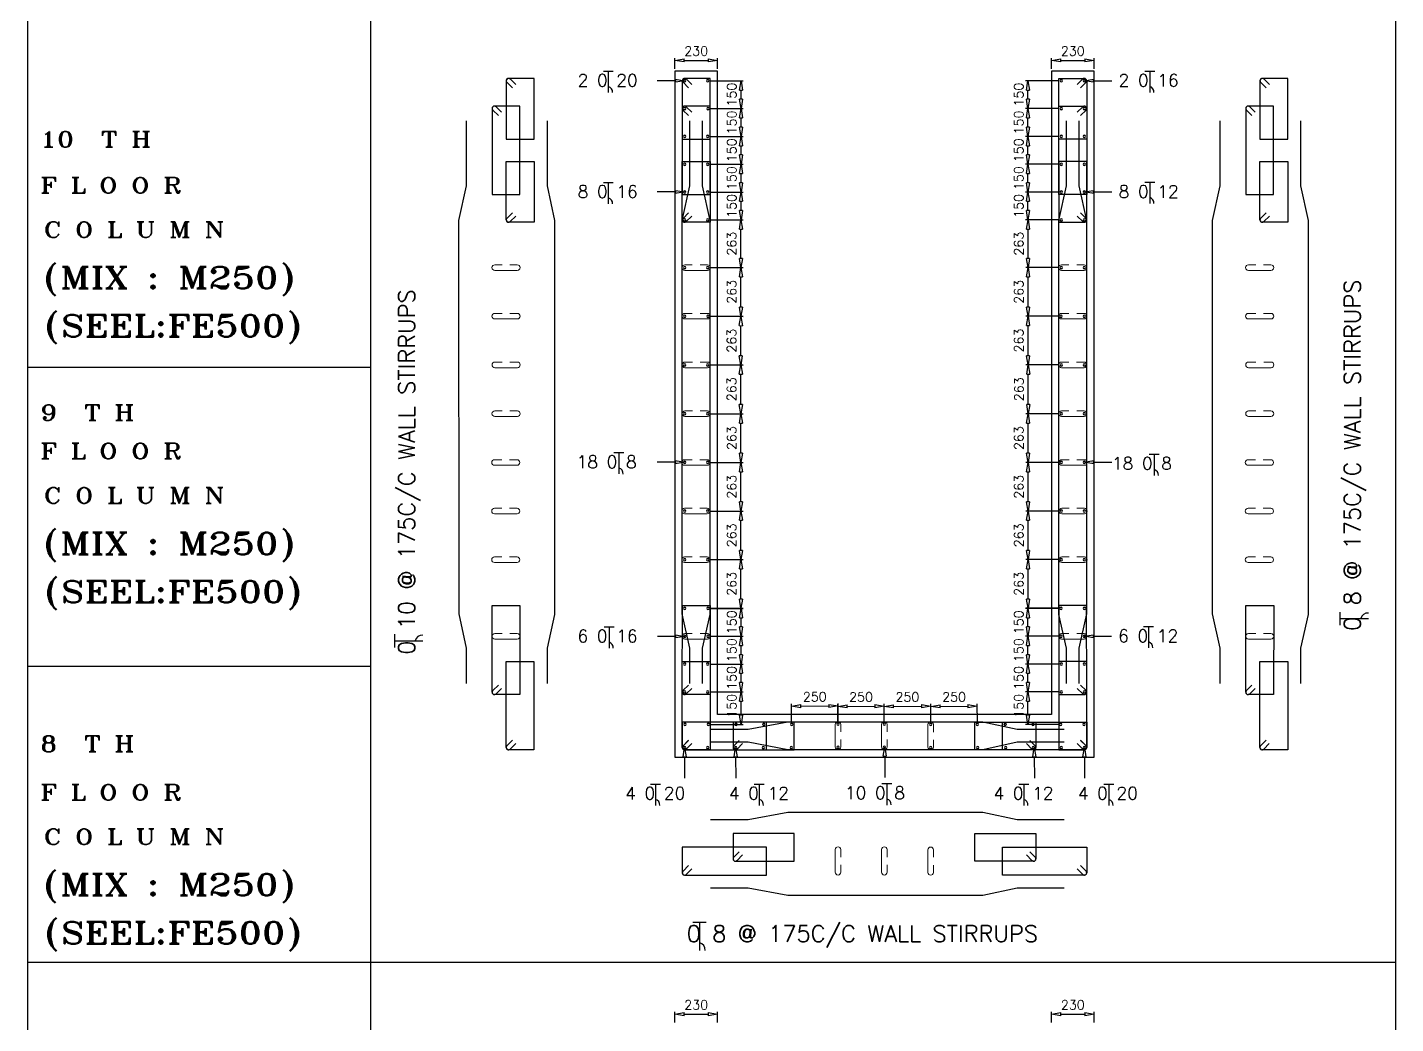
# Model space of a CAD drawing. Header units: millimetres. Extents: x 331487 to 517269, y 198509 to 399936.
# Drawn here: x 437188 to 451940, y 245553 to 256297 of the extents above; entities that cross this region are included whole.
import ezdxf

# ---------------------------------------------------------------- set-up
doc = ezdxf.new("R2010")
doc.units = ezdxf.units.MM
doc.header["$MEASUREMENT"] = 0
doc.layers.add('BEAM', color=1, linetype='Continuous', lineweight=5)
for name, color, linetype in [('COLUMN', 6, 'Continuous'), ('FOOTING', 5, 'Continuous'), ('FOOTING-SCH', 3, 'Continuous')]:
    doc.layers.add(name, color=color, linetype=linetype)
doc.styles.add('ROMANS', font='romans.shx')
doc.styles.add('ROMANT', font='ROMANT.shx')

# ---------------------------------------------------------------- blocks, each defined once
blk = doc.blocks.new('_ClosedBlank')
at = {"color": 0, "linetype": 'ByBlock', "lineweight": -2}
for p, q in [((-1, 0.17), (0, 0)), ((-1, 0.17), (-1, -0.17)), ((0, 0), (-1, -0.17))]:
    blk.add_line(p, q, dxfattribs=at)

msp = doc.modelspace()

# ---------------------------------------------------------------- linework, layer by layer
at = {"color": 1, "linetype": 'Continuous'}
for p, q in [((443398, 255825), (443505, 255825)), ((443451, 255825), (443451, 255594)), ((449235, 255826), (449342, 255826)), ((449289, 255826), (449289, 255596)), ((443398, 254625), (443505, 254625)), ((443451, 254625), (443451, 254395)), ((449235, 254627), (449342, 254627)), ((449289, 254627), (449289, 254396)), ((443511, 251711), (443619, 251711)), ((443565, 251711), (443565, 251481)), ((449283, 251694), (449390, 251694)), ((449336, 251694), (449336, 251463)), ((451343, 249850), (451343, 249992)), ((451343, 249921), (451647, 249921)), ((441148, 249611), (441148, 249752)), ((443406, 249833), (443513, 249833)), ((443459, 249833), (443459, 249602)), ((449222, 249836), (449329, 249836)), ((449275, 249836), (449275, 249606)), ((441148, 249681), (441452, 249681)), ((443906, 248137), (444013, 248137)), ((443960, 248137), (443960, 247907)), ((445024, 248137), (445132, 248137)), ((445078, 248137), (445078, 247907)), ((446401, 248142), (446508, 248142)), ((446455, 248142), (446455, 247911)), ((447877, 248137), (447984, 248137)), ((447930, 248137), (447930, 247907)), ((448795, 248137), (448902, 248137)), ((448848, 248137), (448848, 247906)), ((444364, 246647), (444505, 246647)), ((444434, 246647), (444434, 246343))]:
    msp.add_line(p, q, dxfattribs=at)
at = {"color": 8, "linetype": 'Continuous'}
msp.add_line((437188, 246217), (451940, 246217), dxfattribs=at)
at = {"color": 1, "linetype": 'Continuous'}
for centre, radius, start, end in [((443436, 255599), 61.2, 355.5803, 75.6804), ((449273, 255600), 61.2, 355.5803, 75.6804), ((443436, 254399), 61.2, 355.5803, 75.6804), ((449273, 254401), 61.2, 355.5803, 75.6804), ((443550, 251485), 61.2, 355.5803, 75.6804), ((449321, 251468), 61.2, 355.5803, 75.6804), ((451641, 249901), 80.7, 85.5803, 165.6804), ((441446, 249662), 80.7, 85.5803, 165.6804), ((443444, 249607), 61.2, 355.5803, 75.6804), ((449260, 249610), 61.2, 355.5803, 75.6804), ((443945, 247912), 61.2, 355.5803, 75.6804), ((445063, 247912), 61.2, 355.5803, 75.6804), ((446440, 247916), 61.2, 355.5803, 75.6804), ((447915, 247912), 61.2, 355.5803, 75.6804), ((448833, 247911), 61.2, 355.5803, 75.6804), ((444415, 246349), 80.7, 355.5803, 75.6804)]:
    msp.add_arc(centre, radius, start, end, dxfattribs=at)
at = {"layer": 'BEAM', "ltscale": 0.05}
for p, q in [((442227, 253736), (442307, 253736)), ((442470, 253736), (442390, 253736)), ((444277, 253736), (444357, 253736)), ((444521, 253736), (444441, 253736)), ((448338, 253736), (448418, 253736)), ((448581, 253736), (448501, 253736)), ((450352, 253736), (450432, 253736)), ((450596, 253736), (450516, 253736)), ((442227, 253676), (442470, 253676)), ((444277, 253676), (444521, 253676)), ((448581, 253676), (448338, 253676)), ((450352, 253676), (450596, 253676)), ((442227, 253212), (442307, 253212)), ((442227, 253152), (442470, 253152)), ((442470, 253212), (442390, 253212)), ((444277, 253212), (444357, 253212)), ((444277, 253152), (444521, 253152)), ((444521, 253212), (444441, 253212)), ((448338, 253212), (448418, 253212)), ((448581, 253152), (448338, 253152)), ((448581, 253212), (448501, 253212)), ((450352, 253212), (450432, 253212)), ((450352, 253152), (450596, 253152)), ((450596, 253212), (450516, 253212)), ((442228, 252687), (442308, 252687)), ((442228, 252627), (442471, 252627)), ((442471, 252687), (442391, 252687)), ((444278, 252687), (444358, 252687)), ((444278, 252627), (444522, 252627)), ((444522, 252687), (444442, 252687)), ((448337, 252687), (448417, 252687)), ((448580, 252627), (448337, 252627)), ((448580, 252687), (448500, 252687)), ((450353, 252687), (450433, 252687)), ((450353, 252627), (450597, 252627)), ((450597, 252687), (450517, 252687)), ((442227, 252161), (442307, 252161)), ((442471, 252161), (442391, 252161)), ((444278, 252161), (444358, 252161)), ((444521, 252161), (444441, 252161)), ((448337, 252161), (448417, 252161)), ((448581, 252161), (448501, 252161)), ((450353, 252161), (450433, 252161)), ((450596, 252161), (450516, 252161)), ((442227, 252101), (442471, 252101)), ((444278, 252101), (444521, 252101)), ((448581, 252101), (448337, 252101)), ((450353, 252101), (450596, 252101)), ((442224, 251635), (442304, 251635)), ((442224, 251575), (442467, 251575)), ((442467, 251635), (442387, 251635)), ((444274, 251635), (444354, 251635)), ((444274, 251575), (444518, 251575)), ((444518, 251635), (444438, 251635)), ((448341, 251635), (448421, 251635)), ((448584, 251575), (448341, 251575)), ((448584, 251635), (448504, 251635)), ((450349, 251635), (450429, 251635)), ((450349, 251575), (450593, 251575)), ((450593, 251635), (450513, 251635)), ((442224, 251111), (442304, 251111)), ((442467, 251111), (442387, 251111)), ((444274, 251111), (444354, 251111)), ((444518, 251111), (444438, 251111)), ((448341, 251111), (448421, 251111)), ((448584, 251111), (448504, 251111)), ((450349, 251111), (450429, 251111)), ((450593, 251111), (450513, 251111)), ((442224, 251051), (442467, 251051)), ((444274, 251051), (444518, 251051)), ((448584, 251051), (448341, 251051)), ((450349, 251051), (450593, 251051)), ((442224, 250586), (442304, 250586)), ((442224, 250526), (442467, 250526)), ((442467, 250586), (442387, 250586)), ((444274, 250586), (444354, 250586)), ((444274, 250526), (444518, 250526)), ((444518, 250586), (444438, 250586)), ((448341, 250586), (448421, 250586)), ((448584, 250526), (448341, 250526)), ((448584, 250586), (448504, 250586)), ((450349, 250586), (450429, 250586)), ((450349, 250526), (450593, 250526)), ((450593, 250586), (450513, 250586)), ((442227, 249760), (442307, 249760)), ((442470, 249760), (442390, 249760)), ((444277, 249760), (444357, 249760)), ((444521, 249760), (444441, 249760)), ((448338, 249760), (448418, 249760)), ((448581, 249760), (448501, 249760)), ((450352, 249760), (450432, 249760)), ((450596, 249760), (450516, 249760)), ((442227, 249700), (442470, 249700)), ((444277, 249700), (444521, 249700)), ((448581, 249700), (448338, 249700)), ((450352, 249700), (450596, 249700)), ((445898, 248537), (445898, 248781)), ((445958, 248781), (445958, 248701)), ((446397, 248537), (446397, 248781)), ((446457, 248781), (446457, 248701)), ((446897, 248535), (446897, 248778)), ((446957, 248778), (446957, 248698)), ((445958, 248537), (445958, 248617)), ((446457, 248537), (446457, 248617)), ((446957, 248535), (446957, 248615)), ((445898, 247186), (445898, 247430)), ((445958, 247430), (445958, 247350)), ((446397, 247186), (446397, 247430)), ((446457, 247430), (446457, 247350)), ((446897, 247184), (446897, 247428)), ((446957, 247428), (446957, 247348)), ((445958, 247186), (445958, 247266)), ((446457, 247186), (446457, 247266)), ((446957, 247184), (446957, 247264))]:
    msp.add_line(p, q, dxfattribs=at)
for centre, start, end in [((442227, 253706), 90, 270), ((442470, 253706), 270, 90), ((444277, 253706), 90, 270), ((444521, 253706), 270, 90), ((448338, 253706), 90, 270), ((448581, 253706), 270, 90), ((450352, 253706), 90, 270), ((450596, 253706), 270, 90), ((442227, 253182), 90, 270), ((442470, 253182), 270, 90), ((444277, 253182), 90, 270), ((444521, 253182), 270, 90), ((448338, 253182), 90, 270), ((448581, 253182), 270, 90), ((450352, 253182), 90, 270), ((450596, 253182), 270, 90), ((442228, 252657), 90, 270), ((442471, 252657), 270, 90), ((444278, 252657), 90, 270), ((444522, 252657), 270, 90), ((448337, 252657), 90, 270), ((448580, 252657), 270, 90), ((450353, 252657), 90, 270), ((450597, 252657), 270, 90), ((442227, 252131), 90, 270), ((442471, 252131), 270, 90), ((444278, 252131), 90, 270), ((444521, 252131), 270, 90), ((448337, 252131), 90, 270), ((448581, 252131), 270, 90), ((450353, 252131), 90, 270), ((450596, 252131), 270, 90), ((442224, 251605), 90, 270), ((442467, 251605), 270, 90), ((444274, 251605), 90, 270), ((444518, 251605), 270, 90), ((448341, 251605), 90, 270), ((448584, 251605), 270, 90), ((450349, 251605), 90, 270), ((450593, 251605), 270, 90), ((442224, 251081), 90, 270), ((442467, 251081), 270, 90), ((444274, 251081), 90, 270), ((444518, 251081), 270, 90), ((448341, 251081), 90, 270), ((448584, 251081), 270, 90), ((450349, 251081), 90, 270), ((450593, 251081), 270, 90), ((442224, 250556), 90, 270), ((442467, 250556), 270, 90), ((444274, 250556), 90, 270), ((444518, 250556), 270, 90), ((448341, 250556), 90, 270), ((448584, 250556), 270, 90), ((450349, 250556), 90, 270), ((450593, 250556), 270, 90), ((442227, 249730), 90, 270), ((442470, 249730), 270, 90), ((444277, 249730), 90, 270), ((444521, 249730), 270, 90), ((448338, 249730), 90, 270), ((448581, 249730), 270, 90), ((450352, 249730), 90, 270), ((450596, 249730), 270, 90), ((445928, 248781), 0, 180), ((446427, 248781), 0, 180), ((446927, 248778), 0, 180), ((445928, 248537), 180, 0), ((446427, 248537), 180, 0), ((446927, 248535), 180, 0), ((445928, 247430), 0, 180), ((446427, 247430), 0, 180), ((446927, 247428), 0, 180), ((445928, 247186), 180, 0), ((446427, 247186), 180, 0), ((446927, 247184), 180, 0)]:
    msp.add_arc(centre, 30, start, end, dxfattribs=at)
at = {"layer": 'COLUMN'}
for p, q in [((444629, 255826), (444169, 255826)), ((444169, 255826), (444169, 248426)), ((444629, 248886), (444629, 255826)), ((448689, 255826), (448229, 255826)), ((448229, 255826), (448229, 248886)), ((448689, 248426), (448689, 255826)), ((448229, 248886), (444629, 248886)), ((444169, 248426), (448689, 248426))]:
    msp.add_line(p, q, dxfattribs=at)
at = {"layer": 'COLUMN', "color": 3}
for p, q in [((442351, 255722), (442351, 255090)), ((442358, 255704), (442418, 255644)), ((442651, 255747), (442376, 255747)), ((442453, 255680), (442394, 255740)), ((442651, 255090), (442651, 255747)), ((444249, 255722), (444249, 255090)), ((444257, 255704), (444317, 255644)), ((444549, 255747), (444274, 255747)), ((444352, 255680), (444292, 255740)), ((444549, 255090), (444549, 255747)), ((448309, 255090), (448309, 255747)), ((448309, 255747), (448584, 255747)), ((448507, 255680), (448566, 255740)), ((448602, 255704), (448542, 255644)), ((448609, 255722), (448609, 255090)), ((450477, 255722), (450477, 255090)), ((450484, 255704), (450544, 255644)), ((450777, 255747), (450502, 255747)), ((450579, 255680), (450519, 255740)), ((450777, 255090), (450777, 255747)), ((442199, 255423), (442199, 254494)), ((442206, 255405), (442266, 255345)), ((442499, 255448), (442224, 255448)), ((442301, 255381), (442241, 255440)), ((442499, 254494), (442499, 255448)), ((444249, 255423), (444249, 254494)), ((444256, 255405), (444316, 255345)), ((444549, 255448), (444274, 255448)), ((444351, 255381), (444292, 255440)), ((444549, 254494), (444549, 255448)), ((448309, 254494), (448309, 255448)), ((448309, 255448), (448584, 255448)), ((448507, 255381), (448566, 255440)), ((448602, 255405), (448542, 255345)), ((448609, 255423), (448609, 254494)), ((450324, 255423), (450324, 254494)), ((450331, 255405), (450391, 255345)), ((450624, 255448), (450349, 255448)), ((450426, 255381), (450367, 255440)), ((450624, 254494), (450624, 255448)), ((441922, 254589), (441922, 255288)), ((442794, 254589), (442794, 255288)), ((444330, 254589), (444330, 255288)), ((444468, 254589), (444468, 255288)), ((448390, 254589), (448390, 255288)), ((448529, 254589), (448529, 255288)), ((450048, 254589), (450048, 255288)), ((450919, 254589), (450919, 255288)), ((442351, 255090), (442651, 255090)), ((444249, 255090), (444549, 255090)), ((448609, 255090), (448309, 255090)), ((450477, 255090), (450777, 255090)), ((442351, 254220), (442351, 254851)), ((442351, 254851), (442651, 254851)), ((442651, 254851), (442651, 254195)), ((444249, 254220), (444249, 254851)), ((444249, 254851), (444549, 254851)), ((444549, 254851), (444549, 254195)), ((448609, 254851), (448309, 254851)), ((448309, 254851), (448309, 254195)), ((448609, 254220), (448609, 254851)), ((450477, 254220), (450477, 254851)), ((450477, 254851), (450777, 254851)), ((450777, 254851), (450777, 254195)), ((441841, 254213), (441922, 254589)), ((442199, 254494), (442499, 254494)), ((442875, 254213), (442794, 254589)), ((444249, 254213), (444330, 254589)), ((444249, 254494), (444549, 254494)), ((444549, 254213), (444468, 254589)), ((448309, 254213), (448390, 254589)), ((448609, 254494), (448309, 254494)), ((448610, 254213), (448529, 254589)), ((449967, 254213), (450048, 254589)), ((450324, 254494), (450624, 254494)), ((451000, 254213), (450919, 254589)), ((441842, 249972), (441841, 254213)), ((442358, 254237), (442418, 254297)), ((442651, 254195), (442376, 254195)), ((442453, 254262), (442394, 254202)), ((442876, 249966), (442875, 254213)), ((444249, 249972), (444249, 254213)), ((444257, 254237), (444317, 254297)), ((444549, 254195), (444274, 254195)), ((444352, 254262), (444292, 254202)), ((444550, 249966), (444549, 254213)), ((448308, 249966), (448309, 254213)), ((448309, 254195), (448584, 254195)), ((448507, 254262), (448566, 254202)), ((448602, 254237), (448542, 254297)), ((448609, 249972), (448610, 254213)), ((449967, 249972), (449967, 254213)), ((450484, 254237), (450544, 254297)), ((450777, 254195), (450502, 254195)), ((450579, 254262), (450519, 254202)), ((451001, 249966), (451000, 254213)), ((442199, 249127), (442199, 250061)), ((442199, 250061), (442499, 250061)), ((442499, 250061), (442499, 249102)), ((444249, 249127), (444250, 250061)), ((444250, 250061), (444550, 250061)), ((444550, 250061), (444549, 249102)), ((448608, 250061), (448308, 250061)), ((448308, 250061), (448309, 249102)), ((448609, 249127), (448608, 250061)), ((450324, 249127), (450325, 250061)), ((450325, 250061), (450625, 250061)), ((450625, 250061), (450624, 249102)), ((441922, 249601), (441842, 249972)), ((442794, 249601), (442876, 249966)), ((444330, 249601), (444249, 249972)), ((444468, 249601), (444550, 249966)), ((448390, 249601), (448308, 249966)), ((448529, 249601), (448609, 249972)), ((450048, 249601), (449967, 249972)), ((450919, 249601), (451001, 249966)), ((441922, 249223), (441922, 249601)), ((442350, 248531), (442350, 249459)), ((442350, 249459), (442650, 249459)), ((442650, 249459), (442650, 248506)), ((442794, 249223), (442794, 249601)), ((444249, 248531), (444249, 249459)), ((444249, 249459), (444549, 249459)), ((444330, 249223), (444330, 249601)), ((444468, 249223), (444468, 249601)), ((444549, 249459), (444549, 248506)), ((448609, 249459), (448309, 249459)), ((448309, 249459), (448309, 248506)), ((448390, 249223), (448390, 249601)), ((448529, 249223), (448529, 249601)), ((448609, 248531), (448609, 249459)), ((450048, 249223), (450048, 249601)), ((450476, 248531), (450476, 249459)), ((450476, 249459), (450776, 249459)), ((450776, 249459), (450776, 248506)), ((450919, 249223), (450919, 249601)), ((442206, 249145), (442266, 249205)), ((442301, 249169), (442241, 249109)), ((444256, 249145), (444316, 249205)), ((444351, 249169), (444292, 249109)), ((448507, 249169), (448566, 249109)), ((448602, 249145), (448542, 249205)), ((450331, 249145), (450391, 249205)), ((450426, 249169), (450367, 249109)), ((442499, 249102), (442224, 249102)), ((444549, 249102), (444274, 249102)), ((448309, 249102), (448584, 249102)), ((450624, 249102), (450349, 249102)), ((445156, 248806), (444249, 248806)), ((444249, 248806), (444249, 248531)), ((444959, 248725), (444552, 248725)), ((445455, 248806), (444796, 248806)), ((444796, 248806), (444796, 248531)), ((445386, 248806), (444959, 248725)), ((445156, 248506), (445156, 248806)), ((447490, 248806), (445386, 248806)), ((445455, 248506), (445455, 248806)), ((447403, 248506), (447403, 248806)), ((447403, 248806), (448062, 248806)), ((447858, 248725), (447490, 248806)), ((447703, 248506), (447703, 248806)), ((447703, 248806), (448609, 248806)), ((448367, 248725), (447858, 248725)), ((448062, 248806), (448062, 248531)), ((448609, 248806), (448609, 248531)), ((442358, 248549), (442418, 248609)), ((442453, 248573), (442393, 248513)), ((444257, 248549), (444317, 248609)), ((444316, 248608), (444257, 248549)), ((444352, 248573), (444292, 248513)), ((444292, 248513), (444352, 248573)), ((444959, 248587), (444552, 248587)), ((444863, 248608), (444804, 248549)), ((444839, 248513), (444899, 248573)), ((445386, 248506), (444959, 248587)), ((447858, 248587), (447490, 248506)), ((448367, 248587), (447858, 248587)), ((448019, 248513), (447959, 248573)), ((447995, 248608), (448055, 248549)), ((448566, 248513), (448506, 248573)), ((448507, 248573), (448566, 248513)), ((448602, 248549), (448542, 248609)), ((448542, 248608), (448602, 248549)), ((450483, 248549), (450543, 248609)), ((450578, 248573), (450519, 248513)), ((442650, 248506), (442375, 248506)), ((444549, 248506), (444274, 248506)), ((444274, 248506), (445156, 248506)), ((444821, 248506), (445455, 248506)), ((447490, 248506), (445386, 248506)), ((448037, 248506), (447403, 248506)), ((448584, 248506), (447703, 248506)), ((448309, 248506), (448584, 248506)), ((450776, 248506), (450501, 248506)), ((444959, 247750), (444552, 247750)), ((445386, 247831), (444959, 247750)), ((447490, 247831), (445386, 247831)), ((447858, 247750), (447490, 247831)), ((448367, 247750), (447858, 247750)), ((445455, 247605), (444796, 247605)), ((444796, 247605), (444796, 247330)), ((445455, 247305), (445455, 247605)), ((447403, 247305), (447403, 247605)), ((447403, 247605), (448062, 247605)), ((448062, 247605), (448062, 247330)), ((445156, 247455), (444249, 247455)), ((444249, 247455), (444249, 247180)), ((444863, 247407), (444804, 247348)), ((445156, 247155), (445156, 247455)), ((447703, 247155), (447703, 247455)), ((447703, 247455), (448609, 247455)), ((447995, 247407), (448055, 247348)), ((448609, 247455), (448609, 247180)), ((444316, 247257), (444257, 247198)), ((444821, 247305), (445455, 247305)), ((444839, 247312), (444899, 247372)), ((448037, 247305), (447403, 247305)), ((448019, 247312), (447959, 247372)), ((448542, 247257), (448602, 247198)), ((444274, 247155), (445156, 247155)), ((444292, 247163), (444352, 247223)), ((448584, 247155), (447703, 247155)), ((448566, 247163), (448506, 247223)), ((444959, 247016), (444552, 247016)), ((445386, 246935), (444959, 247016)), ((447858, 247016), (447490, 246935)), ((448367, 247016), (447858, 247016)), ((447490, 246935), (445386, 246935))]:
    msp.add_line(p, q, dxfattribs=at)
at = {"layer": 'COLUMN', "color": 4}
for points in [[(444174, 255721), (443978, 255721)], [(448684, 255721), (448880, 255721)], [(444174, 254522), (443978, 254522)], [(448684, 254522), (448880, 254522)], [(444174, 251608), (443978, 251608)], [(448684, 251608), (448880, 251608)], [(444176, 249729), (443980, 249729)], [(448682, 249730), (448878, 249730)], [(444274, 248431), (444274, 248201)], [(444824, 248431), (444825, 248201)], [(446431, 248436), (446431, 248206)], [(448044, 248431), (448045, 248201)], [(448584, 248431), (448584, 248201)]]:
    msp.add_lwpolyline(points, dxfattribs=at)
at = {"layer": 'COLUMN', "color": 3}
for centre, start, end in [((442376, 255722), 45, 180), ((442376, 255722), 90, 225), ((444274, 255722), 45, 180), ((444274, 255722), 90, 225), ((448584, 255722), 0, 135), ((448584, 255722), 315, 90), ((450502, 255722), 45, 180), ((450502, 255722), 90, 225), ((442224, 255423), 45, 180), ((442224, 255423), 90, 225), ((444274, 255423), 45, 180), ((444274, 255423), 90, 225), ((448584, 255423), 0, 135), ((448584, 255423), 315, 90), ((450349, 255423), 45, 180), ((450349, 255423), 90, 225), ((442376, 254220), 135, 270), ((442376, 254220), 180, 315), ((444274, 254220), 135, 270), ((444274, 254220), 180, 315), ((448584, 254220), 225, 360), ((448584, 254220), 270, 45), ((450502, 254220), 135, 270), ((450502, 254220), 180, 315), ((442224, 249127), 135, 270), ((442224, 249127), 180, 315), ((444274, 249127), 135, 270), ((444274, 249127), 180, 315), ((448584, 249127), 225, 360), ((448584, 249127), 270, 45), ((450349, 249127), 135, 270), ((450349, 249127), 180, 315), ((442375, 248531), 135, 270), ((442375, 248531), 180, 315), ((444274, 248531), 135, 270), ((444274, 248531), 135, 270), ((444274, 248531), 180, 315), ((444274, 248531), 180, 315), ((444821, 248531), 135, 270), ((444821, 248531), 180, 315), ((448037, 248531), 225, 0), ((448037, 248531), 270, 45), ((448584, 248531), 225, 360), ((448584, 248531), 225, 0), ((448584, 248531), 270, 45), ((448584, 248531), 270, 45), ((450501, 248531), 135, 270), ((450501, 248531), 180, 315), ((444821, 247330), 135, 270), ((444821, 247330), 180, 315), ((448037, 247330), 225, 0), ((448037, 247330), 270, 45), ((444274, 247180), 135, 270), ((444274, 247180), 180, 315), ((448584, 247180), 225, 0), ((448584, 247180), 270, 45)]:
    msp.add_arc(centre, 25, start, end, dxfattribs=at)
at = {"layer": 'COLUMN', "color": 7}
for centre, start, end in [((444274, 255721), 0, 180), ((444274, 255721), 90, 270), ((444274, 255721), 180, 0), ((444274, 255721), 270, 90), ((444524, 255721), 0, 180), ((444524, 255721), 90, 270), ((444524, 255721), 180, 0), ((444524, 255721), 270, 90), ((448334, 255721), 90, 270), ((448334, 255721), 0, 180), ((448334, 255721), 180, 0), ((448334, 255721), 270, 90), ((448584, 255721), 0, 180), ((448584, 255721), 90, 270), ((448584, 255721), 180, 0), ((448584, 255721), 270, 90), ((444274, 255421), 90, 270), ((444274, 255421), 270, 90), ((444525, 255421), 90, 270), ((444525, 255421), 270, 90), ((448334, 255421), 90, 270), ((448334, 255421), 270, 90), ((448584, 255421), 90, 270), ((448584, 255421), 270, 90), ((444274, 255121), 0, 180), ((444274, 255121), 180, 0), ((444524, 255121), 0, 180), ((444524, 255121), 180, 0), ((448334, 255121), 0, 180), ((448334, 255121), 180, 0), ((448584, 255121), 0, 180), ((448584, 255121), 180, 0), ((444274, 254821), 0, 180), ((444274, 254821), 180, 0), ((444524, 254821), 0, 180), ((444524, 254821), 180, 0), ((448334, 254821), 0, 180), ((448334, 254821), 180, 0), ((448584, 254821), 0, 180), ((448584, 254821), 180, 0), ((444274, 254521), 0, 180), ((444274, 254521), 180, 0), ((444524, 254521), 0, 180), ((444524, 254521), 180, 0), ((448334, 254521), 0, 180), ((448334, 254521), 180, 0), ((448584, 254521), 0, 180), ((448584, 254521), 180, 0), ((444274, 254221), 0, 180), ((444274, 254221), 180, 0), ((444524, 254221), 0, 180), ((444524, 254221), 180, 0), ((448334, 254221), 0, 180), ((448334, 254221), 180, 0), ((448584, 254221), 0, 180), ((448584, 254221), 180, 0), ((444274, 253706), 0, 180), ((444274, 253706), 180, 0), ((444524, 253706), 0, 180), ((444524, 253706), 180, 0), ((448334, 253706), 0, 180), ((448334, 253706), 180, 0), ((448584, 253706), 0, 180), ((448584, 253706), 180, 0), ((444275, 253181), 0, 180), ((444275, 253181), 180, 0), ((444525, 253181), 0, 180), ((444525, 253181), 180, 0), ((448333, 253181), 0, 180), ((448333, 253181), 180, 0), ((448583, 253181), 0, 180), ((448583, 253181), 180, 0), ((444273, 252656), 0, 180), ((444273, 252656), 180, 0), ((444523, 252656), 0, 180), ((444523, 252656), 180, 0), ((448335, 252656), 0, 180), ((448335, 252656), 180, 0), ((448585, 252656), 0, 180), ((448585, 252656), 180, 0), ((444273, 252131), 0, 180), ((444273, 252131), 180, 0), ((444523, 252131), 0, 180), ((444523, 252131), 180, 0), ((448335, 252131), 0, 180), ((448335, 252131), 180, 0), ((448585, 252131), 0, 180), ((448585, 252131), 180, 0), ((444274, 251605), 0, 180), ((444274, 251605), 180, 0), ((444524, 251605), 0, 180), ((444524, 251605), 180, 0), ((448334, 251605), 0, 180), ((448334, 251605), 180, 0), ((448584, 251605), 0, 180), ((448584, 251605), 180, 0), ((444274, 251081), 0, 180), ((444274, 251081), 180, 0), ((444524, 251081), 0, 180), ((444524, 251081), 180, 0), ((448334, 251081), 0, 180), ((448334, 251081), 180, 0), ((448584, 251081), 0, 180), ((448584, 251081), 180, 0), ((444274, 250556), 0, 180), ((444274, 250556), 180, 0), ((444524, 250556), 0, 180), ((444524, 250556), 180, 0), ((448334, 250556), 0, 180), ((448334, 250556), 180, 0), ((448584, 250556), 0, 180), ((448584, 250556), 180, 0), ((444276, 250031), 0, 180), ((444276, 250031), 180, 0), ((444526, 250031), 0, 180), ((444526, 250031), 180, 0), ((448332, 250031), 0, 180), ((448332, 250031), 180, 0), ((448582, 250031), 0, 180), ((448582, 250031), 180, 0), ((444275, 249731), 0, 180), ((444275, 249731), 180, 0), ((444525, 249731), 0, 180), ((444525, 249731), 180, 0), ((448333, 249731), 0, 180), ((448333, 249731), 180, 0), ((448583, 249731), 0, 180), ((448583, 249731), 180, 0), ((444274, 249431), 0, 180), ((444274, 249431), 180, 0), ((444524, 249431), 0, 180), ((444524, 249431), 180, 0), ((448334, 249431), 0, 180), ((448334, 249431), 180, 0), ((448584, 249431), 0, 180), ((448584, 249431), 180, 0), ((444274, 249131), 0, 180), ((444274, 249131), 180, 0), ((444524, 249131), 0, 180), ((444524, 249131), 180, 0), ((448334, 249131), 0, 180), ((448334, 249131), 180, 0), ((448584, 249131), 0, 180), ((448584, 249131), 180, 0), ((444278, 248781), 0, 180), ((444278, 248781), 180, 0), ((444528, 248781), 0, 180), ((444528, 248781), 180, 0), ((444828, 248781), 0, 180), ((444828, 248781), 180, 0), ((445128, 248781), 0, 180), ((445128, 248781), 180, 0), ((445428, 248781), 0, 180), ((445428, 248781), 180, 0), ((445929, 248783), 90, 270), ((445929, 248783), 270, 90), ((446428, 248783), 90, 270), ((446428, 248783), 270, 90), ((446928, 248781), 90, 270), ((446928, 248781), 270, 90), ((447430, 248781), 0, 180), ((447430, 248781), 180, 0), ((447730, 248781), 0, 180), ((447730, 248781), 180, 0), ((448030, 248781), 0, 180), ((448030, 248781), 180, 0), ((448330, 248781), 0, 180), ((448330, 248781), 180, 0), ((448580, 248781), 0, 180), ((448580, 248781), 180, 0), ((444274, 248531), 0, 180), ((444274, 248531), 180, 0), ((444524, 248531), 0, 180), ((444524, 248531), 180, 0), ((444824, 248531), 0, 180), ((444824, 248531), 180, 0), ((445124, 248531), 0, 180), ((445124, 248531), 180, 0), ((445424, 248531), 0, 180), ((445424, 248531), 180, 0), ((445929, 248533), 90, 270), ((445929, 248533), 270, 90), ((446428, 248533), 90, 270), ((446428, 248533), 270, 90), ((446928, 248531), 90, 270), ((446928, 248531), 270, 90), ((447434, 248531), 0, 180), ((447434, 248531), 180, 0), ((447734, 248531), 0, 180), ((447734, 248531), 180, 0), ((448034, 248531), 0, 180), ((448034, 248531), 180, 0), ((448334, 248531), 0, 180), ((448334, 248531), 0, 180), ((448334, 248531), 180, 0), ((448334, 248531), 180, 0), ((448584, 248531), 0, 180), ((448584, 248531), 0, 180), ((448584, 248531), 180, 0), ((448584, 248531), 180, 0)]:
    msp.add_arc(centre, 12.6, start, end, dxfattribs=at)
at = {"layer": 'FOOTING', "color": 4}
for p, q in [((444169, 255851), (444169, 255966)), ((444629, 255851), (444629, 255966)), ((448229, 255851), (448229, 255966)), ((448689, 255851), (448689, 255966)), ((444269, 255941), (444529, 255941)), ((448329, 255941), (448589, 255941)), ((444549, 255721), (444907, 255721)), ((448309, 255721), (447951, 255721)), ((444882, 255521), (444882, 255621)), ((447976, 255521), (447976, 255621)), ((444549, 255421), (444907, 255421)), ((444549, 255421), (444907, 255421)), ((448309, 255421), (447951, 255421)), ((448309, 255421), (447951, 255421)), ((444882, 255221), (444882, 255321)), ((447976, 255221), (447976, 255321)), ((444549, 255121), (444907, 255121)), ((444549, 255121), (444907, 255121)), ((448309, 255121), (447951, 255121)), ((448309, 255121), (447951, 255121)), ((444882, 254921), (444882, 255021)), ((447976, 254921), (447976, 255021)), ((444549, 254821), (444907, 254821)), ((444549, 254821), (444907, 254821)), ((448309, 254821), (447951, 254821)), ((448309, 254821), (447951, 254821)), ((444882, 254621), (444882, 254721)), ((447976, 254621), (447976, 254721)), ((444549, 254521), (444907, 254521)), ((444549, 254521), (444907, 254521)), ((448309, 254521), (447951, 254521)), ((448309, 254521), (447951, 254521)), ((444882, 254321), (444882, 254421)), ((447976, 254321), (447976, 254421)), ((444548, 254221), (444906, 254221)), ((444549, 254221), (444907, 254221)), ((448309, 254221), (447951, 254221)), ((448310, 254221), (447952, 254221)), ((444881, 253806), (444881, 254121)), ((447977, 253806), (447977, 254121)), ((444548, 253706), (444906, 253706)), ((444548, 253706), (444906, 253706)), ((444881, 253281), (444881, 253606)), ((448310, 253706), (447952, 253706)), ((448310, 253706), (447952, 253706)), ((447977, 253281), (447977, 253606)), ((444548, 253181), (444905, 253180)), ((444548, 253181), (444906, 253181)), ((448310, 253181), (447952, 253181)), ((448309, 253181), (447952, 253181)), ((444880, 252755), (444880, 253080)), ((447977, 252756), (447977, 253081)), ((444547, 252656), (444905, 252656)), ((444547, 252656), (444904, 252655)), ((444880, 252231), (444880, 252556)), ((448309, 252656), (447952, 252656)), ((448311, 252656), (447954, 252656)), ((447979, 252231), (447979, 252556)), ((444547, 252131), (444905, 252131)), ((444549, 252130), (444906, 252130)), ((448309, 252130), (447952, 252130)), ((448311, 252131), (447954, 252131)), ((444881, 251705), (444881, 252030)), ((447977, 251705), (447977, 252030)), ((444548, 251605), (444906, 251605)), ((444549, 251605), (444906, 251605)), ((448310, 251605), (447952, 251605)), ((448309, 251605), (447952, 251605)), ((444881, 251181), (444881, 251505)), ((447977, 251181), (447977, 251505)), ((444548, 251081), (444906, 251081)), ((444548, 251081), (444906, 251081)), ((448310, 251081), (447952, 251081)), ((448310, 251081), (447952, 251081)), ((444881, 250657), (444881, 250981)), ((447977, 250657), (447977, 250981)), ((444548, 250557), (444906, 250557)), ((444548, 250557), (444906, 250557)), ((448310, 250557), (447952, 250557)), ((448310, 250557), (447952, 250557)), ((444881, 250132), (444881, 250457)), ((447977, 250132), (447977, 250457)), ((444548, 250032), (444906, 250032)), ((444549, 250031), (444907, 250031)), ((444882, 249831), (444882, 249931)), ((448309, 250031), (447951, 250031)), ((448310, 250032), (447952, 250032)), ((447976, 249831), (447976, 249931)), ((444549, 249731), (444907, 249731)), ((444549, 249731), (444907, 249731)), ((444882, 249531), (444882, 249631)), ((448309, 249731), (447951, 249731)), ((448309, 249731), (447951, 249731)), ((447976, 249531), (447976, 249631)), ((444549, 249431), (444907, 249431)), ((444549, 249431), (444907, 249431)), ((444882, 249231), (444882, 249331)), ((448309, 249431), (447951, 249431)), ((448309, 249431), (447951, 249431)), ((447976, 249231), (447976, 249331)), ((444549, 249131), (444907, 249131)), ((444549, 249131), (444907, 249131)), ((444882, 248880), (444882, 249031)), ((448309, 249131), (447951, 249131)), ((448309, 249131), (447951, 249131)), ((447976, 248880), (447976, 249031)), ((445428, 248806), (445427, 249002)), ((445527, 248978), (445828, 248979)), ((445926, 248803), (445925, 249000)), ((445929, 248808), (445928, 249004)), ((446026, 248975), (446326, 248977)), ((446427, 248806), (446426, 249002)), ((446427, 248803), (446426, 249000)), ((446526, 248975), (446827, 248977)), ((446928, 248806), (446927, 249002)), ((446929, 248803), (446928, 249000)), ((447029, 248975), (447329, 248977)), ((447430, 248806), (447429, 249002)), ((444549, 248780), (444907, 248780)), ((448309, 248780), (447951, 248780)), ((444169, 245566), (444169, 245681)), ((444269, 245656), (444529, 245656)), ((444629, 245566), (444629, 245681)), ((448229, 245566), (448229, 245681)), ((448329, 245656), (448589, 245656)), ((448689, 245566), (448689, 245681))]:
    msp.add_line(p, q, dxfattribs=at)
at = {"layer": 'FOOTING-SCH', "color": 8, "linetype": 'Continuous'}
for p, q in [((437188, 266788), (437188, 202508)), ((440888, 266788), (440888, 202508)), ((451940, 266788), (451940, 202508)), ((437188, 252631), (440888, 252631)), ((437188, 249408), (440888, 249408))]:
    msp.add_line(p, q, dxfattribs=at)

# ---------------------------------------------------------------- block references
at = {"layer": 'COLUMN', "color": 4, "xscale": 100, "yscale": 100, "zscale": 100}
for p in [(444274, 255721), (444274, 254522), (444274, 251608), (444276, 249729)]:
    msp.add_blockref('_ClosedBlank', p, dxfattribs=at)
for p, rotation in [((448584, 255721), 180), ((448584, 254522), 180), ((448584, 251608), 180), ((448582, 249730), 180), ((444274, 248531), 90.05150326921051), ((444824, 248531), 90.05150326921051), ((446431, 248536), 90.05150326921051), ((448044, 248531), 90.05150326921051), ((448584, 248531), 89.9484967307895)]:
    msp.add_blockref('_ClosedBlank', p, dxfattribs=dict(at, rotation=rotation))
at = {"layer": 'FOOTING', "color": 4, "xscale": 100, "yscale": 100, "zscale": 100}
for p, rotation in [((444169, 255941), 180), ((448229, 255941), 180), ((444882, 255721), 90), ((447976, 255721), 90), ((444882, 255421), 270), ((447976, 255421), 270), ((444882, 255421), 90), ((447976, 255421), 90), ((444882, 255121), 270), ((447976, 255121), 270), ((444882, 255121), 90), ((447976, 255121), 90), ((444882, 254821), 270), ((447976, 254821), 270), ((444882, 254821), 90), ((447976, 254821), 90), ((444882, 254521), 270), ((447976, 254521), 270), ((444882, 254521), 90), ((447976, 254521), 90), ((444881, 254221), 90), ((444882, 254221), 270), ((447976, 254221), 270), ((447977, 254221), 90), ((444881, 253706), 270), ((447977, 253706), 270), ((444881, 253706), 90), ((447977, 253706), 90), ((444880, 253180), 89.90901406988715), ((444881, 253181), 270), ((447977, 253181), 270), ((447977, 253181), 90), ((444879, 252655), 269.9090140698871), ((447977, 252656), 270), ((444880, 252656), 90), ((447979, 252656), 90), ((444880, 252131), 270), ((444881, 252130), 90), ((447977, 252130), 90), ((447979, 252131), 270), ((444881, 251605), 270), ((447977, 251605), 270), ((444881, 251605), 90), ((447977, 251605), 90), ((444881, 251081), 270), ((444881, 251081), 90), ((447977, 251081), 270), ((447977, 251081), 90), ((444881, 250557), 270), ((447977, 250557), 270), ((444881, 250557), 90), ((447977, 250557), 90), ((444881, 250032), 270), ((447977, 250032), 270), ((444882, 250031), 90), ((447976, 250031), 90), ((444882, 249731), 270), ((447976, 249731), 270), ((444882, 249731), 90), ((447976, 249731), 90), ((444882, 249431), 270), ((447976, 249431), 270), ((444882, 249431), 90), ((447976, 249431), 90), ((444882, 249131), 270), ((447976, 249131), 270), ((444882, 249131), 90), ((447976, 249131), 90), ((444882, 248780), 270), ((445427, 248977), 180.2386280653985), ((445928, 248979), 0.2386280653985325), ((445926, 248975), 180.2386280653985), ((446426, 248977), 0.2386280653985325), ((446426, 248975), 180.2386280653985), ((446927, 248977), 0.2386280653985325), ((446929, 248975), 180.2386280653985), ((447429, 248977), 0.2386280653985325), ((447976, 248780), 270), ((444169, 245656), 180), ((448229, 245656), 180)]:
    msp.add_blockref('_ClosedBlank', p, dxfattribs=dict(at, rotation=rotation))
for p in [(444629, 255941), (448689, 255941), (444629, 245656), (448689, 245656)]:
    msp.add_blockref('_ClosedBlank', p, dxfattribs=at)

# ---------------------------------------------------------------- texts
at = {"color": 3, "linetype": 'Continuous', "style": 'ROMANT', "width": 1.25}
for s, p in [('10  T H', (437327, 255005)), ('F L O O R', (437327, 254509)), ('C O L U M N', (437365, 254030)), ('9  T H', (437327, 252057)), ('F L O O R', (437327, 251643)), ('C O L U M N', (437365, 251164)), ('8  T H', (437327, 248486)), ('F L O O R', (437327, 247963)), ('C O L U M N', (437365, 247484))]:
    msp.add_text(s, height=169.2, dxfattribs=at).set_placement(p)
at = {"color": 230, "linetype": 'Continuous', "style": 'ROMANT', "width": 1.25}
for s, p in [('(MIX : M250)', (437365, 253479)), ('(SEEL:FE500)', (437375, 252961)), ('(MIX : M250)', (437365, 250613)), ('(SEEL:FE500)', (437375, 250094)), ('(MIX : M250)', (437365, 246934)), ('(SEEL:FE500)', (437375, 246415))]:
    msp.add_text(s, height=235, dxfattribs=at).set_placement(p)
at = {"layer": 'COLUMN', "color": 1, "style": 'ROMANS'}
for s, height, p in [('2 0 20', 135, (443121, 255658)), ('2 0 16', 135, (448953, 255658)), ('8 0 16', 135, (443121, 254458)), ('8 0 12', 135, (448953, 254458)), ('18 0 8', 135, (443110, 251544)), ('18 0 8', 135, (448880, 251528)), ('6 0 16', 135, (443119, 249666)), ('6 0 12', 135, (448948, 249667)), ('4 0 20', 135, (443633, 247970)), ('4 0 12', 135, (444751, 247970)), ('10 0 8', 135, (446002, 247975)), ('4 0 12', 135, (447604, 247970)), ('4 0 20', 135, (448513, 247970)), (' 0 8 @ 175C/C WALL STIRRUPS', 178.2, (444174, 246435))]:
    msp.add_text(s, height=height, dxfattribs=at).set_placement(p)
for s, p in [(' 0 10 @ 175C/C WALL STIRRUPS', (441367, 249409)), (' 0 8 @ 175C/C WALL STIRRUPS', (451562, 249667))]:
    msp.add_text(s, height=178.2, rotation=90, dxfattribs=at).set_placement(p)
at = {"layer": 'FOOTING', "color": 3, "char_height": 100, "attachment_point": 5, "style": 'ROMANS'}
for insert in [(444399, 256041), (448459, 256041), (444399, 245756), (448459, 245756)]:
    msp.add_mtext('230', dxfattribs=dict(at, insert=insert))
for s, insert, rotation in [('150', (444782, 255571), 90), ('150', (447876, 255571), 90), ('150', (444782, 255271), 90), ('150', (447876, 255271), 90), ('150', (444782, 254971), 90), ('150', (447876, 254971), 90), ('150', (444782, 254671), 90), ('150', (447876, 254671), 90), ('150', (444782, 254371), 90), ('150', (447876, 254371), 90), ('263', (444781, 253964), 90), ('263', (447877, 253964), 90), ('263', (444781, 253444), 90), ('263', (447877, 253444), 90), ('263', (444780, 252918), 89.909), ('263', (447877, 252919), 90), ('263', (444780, 252394), 90), ('263', (447879, 252394), 90), ('263', (444781, 251868), 90), ('263', (447877, 251868), 90), ('263', (444781, 251343), 90), ('263', (447877, 251343), 90), ('263', (444781, 250819), 90), ('263', (447877, 250819), 90), ('263', (444781, 250295), 90), ('263', (447877, 250295), 90), ('150', (444782, 249881), 90), ('150', (447876, 249881), 90), ('150', (444782, 249581), 90), ('150', (447876, 249581), 90), ('150', (444782, 249281), 90), ('150', (447876, 249281), 90), ('150', (444782, 248981), 90), ('250', (445677, 249078), 0.2386), ('250', (446176, 249076), 0.2386), ('250', (446676, 249076), 0.2386), ('250', (447179, 249076), 0.2386), ('150', (447876, 248981), 90)]:
    msp.add_mtext(s, dxfattribs=dict(at, insert=insert, rotation=rotation))

doc.saveas('drawing.dxf')
